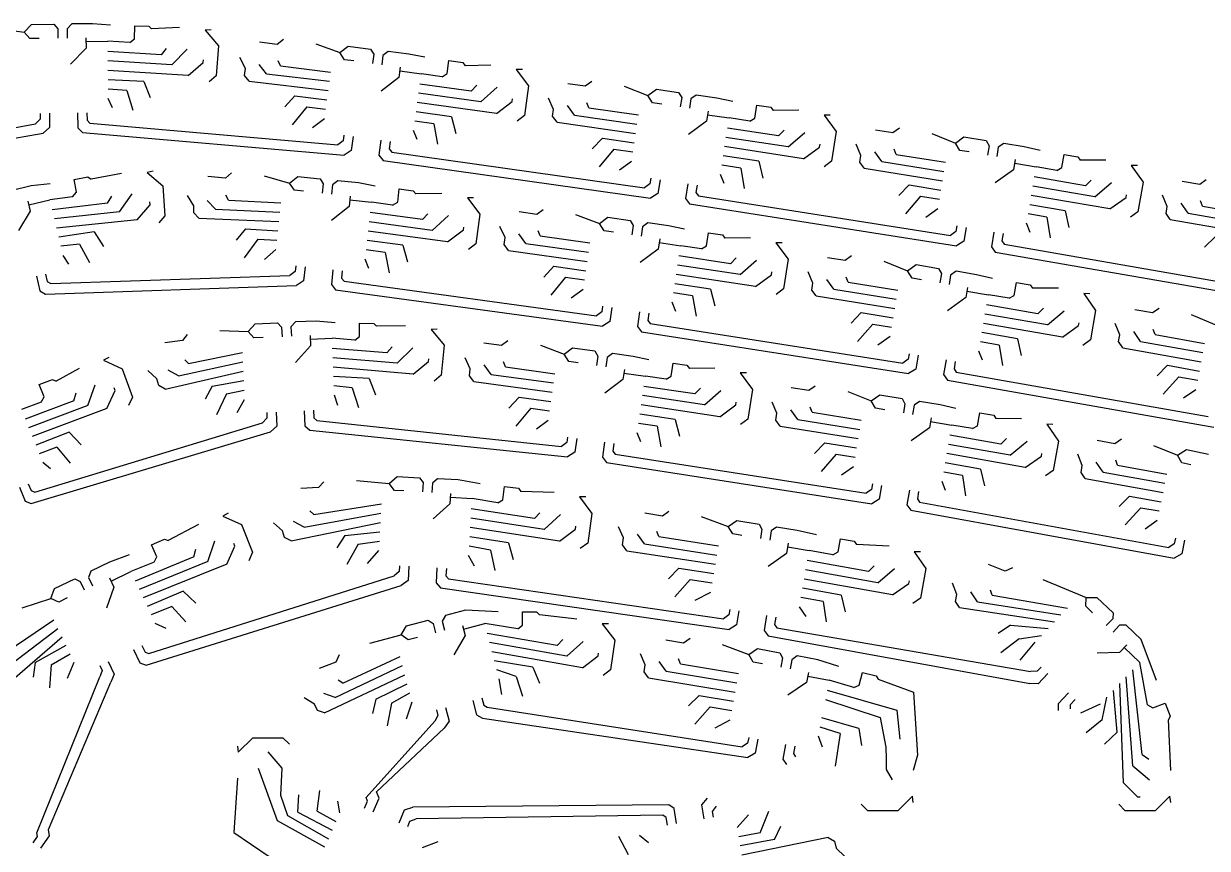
# Model space of a CAD drawing. Header units: millimetres. Extents: x -15 to 155, y 12 to 92.
# Drawn here: x 44.7 to 107.8, y 48.4 to 92.3 of the extents above; entities that cross this region are included whole.
import ezdxf

# ---------------------------------------------------------------- set-up
doc = ezdxf.new("R2010")
doc.units = ezdxf.units.MM
doc.header["$MEASUREMENT"] = 0
doc.layers.add('16 - lines', color=160, linetype='Continuous', true_color=0x0020ff)

msp = doc.modelspace()

# ---------------------------------------------------------------- linework, layer by layer
at = {"layer": '16 - lines'}
for p, q in [((44.689, 91.903), (45.084, 92.308)), ((45.084, 92.308), (46.284, 92.323)), ((46.284, 92.323), (46.487, 92.076)), ((47.234, 92.335), (46.987, 92.082)), ((48.347, 92.35), (47.234, 92.335)), ((49.295, 92.262), (48.347, 92.35)), ((50.58, 91.535), (50.595, 92.235)), ((50.595, 92.235), (51.344, 92.219)), ((43.268, 92.096), (44.689, 91.903)), ((44.994, 91.557), (44.689, 91.903)), ((46.487, 92.076), (46.493, 91.576)), ((46.987, 92.082), (46.993, 91.582)), ((47.993, 91.595), (48, 91.045)), ((51.344, 92.219), (51.491, 92.066)), ((52.981, 92.151), (51.491, 92.066)), ((54.676, 92.025), (54.348, 91.999)), ((54.348, 91.999), (55.064, 91.169)), ((45.494, 91.563), (44.994, 91.557)), ((45.494, 91.563), (44.994, 91.557)), ((48, 91.045), (47.161, 90.184)), ((47.996, 91.395), (49.161, 91.41)), ((50.326, 91.34), (49.161, 91.41)), ((50.326, 91.34), (50.58, 91.535)), ((52.02, 90.693), (52.296, 91.023)), ((52.582, 90.15), (53.396, 90.992)), ((55.064, 91.169), (54.946, 89.573)), ((58.19, 91.247), (57.248, 91.369)), ((58.526, 91.506), (58.19, 91.247)), ((60.261, 91.281), (61.544, 90.816)), ((61.544, 90.816), (61.994, 91.159)), ((61.994, 91.159), (63.183, 90.999)), ((63.183, 90.999), (63.348, 90.724)), ((52.02, 90.693), (49.153, 90.86)), ((52.582, 90.15), (49.159, 90.36)), ((54.246, 90.277), (54.257, 90.427)), ((56.501, 89.954), (56.213, 90.539)), ((58.378, 90.1), (58.256, 90.365)), ((61.795, 90.429), (61.544, 90.816)), ((62.29, 90.362), (61.795, 90.429)), ((62.29, 90.362), (61.795, 90.429)), ((63.348, 90.724), (63.281, 90.229)), ((63.844, 90.657), (63.777, 90.162)), ((64.125, 90.872), (63.844, 90.657)), ((65.228, 90.723), (64.125, 90.872)), ((66.077, 90.555), (65.228, 90.723)), ((67.27, 89.684), (67.365, 90.378)), ((67.365, 90.378), (68.108, 90.276)), ((53.442, 89.585), (49.166, 89.86)), ((53.442, 89.585), (54.246, 90.277)), ((56.46, 89.585), (56.501, 89.954)), ((57.628, 89.679), (57.23, 90.176)), ((58.378, 90.1), (61.051, 89.772)), ((64.768, 90.028), (64.695, 89.483)), ((64.741, 89.83), (65.896, 89.674)), ((68.108, 90.276), (68.236, 90.107)), ((69.6, 90.144), (68.236, 90.107)), ((71.284, 89.91), (70.955, 89.905)), ((70.955, 89.905), (71.616, 89.031)), ((51.084, 89.274), (49.172, 89.36)), ((51.084, 89.274), (51.416, 88.417)), ((54.946, 89.573), (54.571, 89.25)), ((56.706, 89.278), (56.46, 89.585)), ((56.706, 89.278), (60.917, 88.781)), ((57.628, 89.679), (60.984, 89.277)), ((64.695, 89.483), (63.739, 88.754)), ((68.548, 88.75), (65.808, 89.131)), ((66.995, 89.52), (65.896, 89.674)), ((66.995, 89.52), (67.27, 89.684)), ((74.642, 89.009), (73.702, 89.147)), ((74.982, 89.262), (74.642, 89.009)), ((50.174, 88.793), (49.178, 88.86)), ((50.174, 88.793), (50.502, 87.736)), ((59.144, 88.501), (58.614, 87.915)), ((59.144, 88.501), (60.85, 88.286)), ((69.074, 88.172), (65.741, 88.636)), ((68.548, 88.75), (68.844, 89.062)), ((69.074, 88.172), (69.94, 88.961)), ((71.616, 89.031), (71.396, 87.446)), ((76.713, 89.009), (77.982, 88.522)), ((77.982, 88.522), (78.436, 88.859)), ((78.227, 88.132), (77.982, 88.522)), ((78.436, 88.859), (79.623, 88.682)), ((79.623, 88.682), (79.784, 88.406)), ((80.563, 88.543), (80.279, 88.332)), ((81.664, 88.379), (80.563, 88.543)), ((49.404, 87.858), (49.185, 88.36)), ((59.774, 87.915), (58.994, 86.958)), ((59.774, 87.915), (60.783, 87.79)), ((69.896, 87.553), (65.674, 88.14)), ((69.896, 87.553), (70.742, 88.193)), ((70.742, 88.193), (70.763, 88.342)), ((72.951, 87.78), (72.682, 88.374)), ((74.068, 87.47), (73.686, 87.979)), ((74.832, 87.866), (74.719, 88.135)), ((74.832, 87.866), (77.474, 87.485)), ((78.721, 88.058), (78.227, 88.132)), ((78.721, 88.058), (78.227, 88.132)), ((79.784, 88.406), (79.711, 87.911)), ((80.279, 88.332), (80.205, 87.838)), ((82.509, 88.2), (81.664, 88.379)), ((83.691, 87.315), (83.795, 88.007)), ((83.795, 88.007), (84.537, 87.895)), ((84.537, 87.895), (84.663, 87.724)), ((45.548, 87.264), (45.301, 87.01)), ((45.544, 87.564), (45.548, 87.264)), ((46.044, 87.57), (46.054, 86.82)), ((47.544, 87.589), (47.554, 86.789)), ((48.044, 87.595), (48.049, 87.195)), ((48.049, 87.195), (48.201, 87.047)), ((60.085, 86.816), (60.717, 87.295)), ((67.509, 87.381), (65.607, 87.645)), ((67.509, 87.381), (67.74, 86.491)), ((71.396, 87.446), (71.001, 87.148)), ((72.899, 87.412), (72.951, 87.78)), ((73.135, 87.098), (72.899, 87.412)), ((74.068, 87.47), (77.4, 86.991)), ((81.194, 87.691), (81.114, 87.147)), ((81.165, 87.493), (82.317, 87.322)), ((83.414, 87.154), (82.317, 87.322)), ((83.414, 87.154), (83.691, 87.315)), ((86.032, 87.738), (84.663, 87.724)), ((87.384, 87.478), (88.031, 86.594)), ((87.712, 87.478), (87.384, 87.478)), ((32.679, 84.733), (45.301, 87.01)), ((46.054, 86.82), (45.708, 86.516)), ((47.554, 86.789), (47.808, 86.542)), ((47.808, 86.542), (61.765, 85.337)), ((48.201, 87.047), (61.435, 85.886)), ((65.677, 86.168), (65.474, 86.654)), ((66.549, 87.008), (65.54, 87.149)), ((66.549, 87.008), (66.754, 85.92)), ((73.135, 87.098), (77.327, 86.496)), ((81.114, 87.147), (80.148, 86.431)), ((84.959, 86.361), (82.222, 86.78)), ((84.959, 86.361), (85.26, 86.669)), ((85.476, 85.775), (86.355, 86.55)), ((88.031, 86.594), (87.786, 85.013)), ((91.058, 86.524), (90.12, 86.677)), ((91.402, 86.772), (91.058, 86.524)), ((32.462, 84.131), (45.708, 86.516)), ((61.716, 86.101), (61.435, 85.886)), ((61.756, 86.398), (61.716, 86.101)), ((62.252, 86.331), (62.151, 85.588)), ((63.738, 86.131), (63.631, 85.338)), ((64.234, 86.064), (64.18, 85.668)), ((75.551, 86.248), (75.012, 85.67)), ((75.551, 86.248), (77.253, 86.001)), ((85.476, 85.775), (82.148, 86.285)), ((87.145, 85.77), (87.168, 85.918)), ((89.347, 85.322), (89.088, 85.92)), ((93.129, 86.49), (94.39, 85.982)), ((94.39, 85.982), (94.849, 86.312)), ((94.628, 85.588), (94.39, 85.982)), ((94.849, 86.312), (96.033, 86.116)), ((96.033, 86.116), (96.19, 85.837)), ((96.971, 85.961), (96.683, 85.755)), ((98.069, 85.78), (96.971, 85.961)), ((62.151, 85.588), (61.765, 85.337)), ((63.631, 85.338), (63.846, 85.057)), ((64.18, 85.668), (64.309, 85.499)), ((64.309, 85.499), (77.806, 83.594)), ((76.171, 85.652), (75.376, 84.707)), ((76.171, 85.652), (77.18, 85.507)), ((83.9, 85.008), (82.001, 85.296)), ((86.289, 85.143), (82.075, 85.791)), ((86.289, 85.143), (87.145, 85.77)), ((89.289, 84.955), (89.347, 85.322)), ((90.459, 84.994), (90.085, 85.509)), ((91.229, 85.378), (91.12, 85.648)), ((91.229, 85.378), (93.865, 84.954)), ((95.122, 85.507), (94.628, 85.588)), ((95.122, 85.507), (94.628, 85.588)), ((96.19, 85.837), (96.108, 85.344)), ((96.683, 85.755), (96.602, 85.262)), ((98.912, 85.587), (98.069, 85.78)), ((100.078, 84.682), (100.194, 85.372)), ((100.194, 85.372), (100.934, 85.248)), ((63.846, 85.057), (78.128, 83.041)), ((76.464, 84.548), (77.107, 85.012)), ((82.935, 84.647), (81.928, 84.802)), ((82.935, 84.647), (83.125, 83.557)), ((83.9, 85.008), (84.119, 84.115)), ((87.786, 85.013), (87.387, 84.721)), ((89.52, 84.637), (89.289, 84.955)), ((90.459, 84.994), (93.783, 84.461)), ((97.588, 85.099), (97.499, 84.556)), ((97.556, 84.902), (98.705, 84.712)), ((99.799, 84.526), (98.705, 84.712)), ((99.799, 84.526), (100.078, 84.682)), ((100.934, 85.248), (101.057, 85.076)), ((102.427, 85.067), (101.057, 85.076)), ((103.773, 84.785), (104.406, 83.89)), ((104.102, 84.779), (103.773, 84.785)), ((47.356, 84.041), (48.094, 84.178)), ((47.484, 83.353), (47.356, 84.041)), ((48.094, 84.178), (48.268, 84.058)), ((49.885, 84.358), (48.268, 84.058)), ((51.58, 84.484), (51.26, 84.41)), ((51.26, 84.41), (52.09, 83.695)), ((55.435, 84.112), (54.489, 84.192)), ((55.759, 84.386), (55.435, 84.112)), ((57.503, 84.239), (58.851, 83.846)), ((58.851, 83.846), (59.291, 84.201)), ((59.291, 84.201), (60.485, 84.074)), ((60.485, 84.074), (60.657, 83.805)), ((78.134, 84.101), (78.09, 83.805)), ((78.628, 84.028), (78.518, 83.286)), ((82.052, 83.82), (81.854, 84.307)), ((89.52, 84.637), (93.702, 83.968)), ((97.499, 84.556), (96.521, 83.856)), ((101.331, 83.707), (98.601, 84.171)), ((45.07, 83.694), (43.988, 83.432)), ((46.078, 83.804), (45.07, 83.694)), ((52.09, 83.695), (52.209, 82.099)), ((59.113, 83.466), (58.851, 83.846)), ((59.61, 83.413), (59.113, 83.466)), ((59.61, 83.413), (59.113, 83.466)), ((60.657, 83.805), (60.604, 83.308)), ((61.154, 83.752), (61.102, 83.255)), ((61.429, 83.974), (61.154, 83.752)), ((62.537, 83.856), (61.429, 83.974)), ((63.426, 83.688), (62.537, 83.856)), ((64.632, 82.836), (64.716, 83.531)), ((64.716, 83.531), (65.461, 83.44)), ((65.461, 83.44), (65.591, 83.273)), ((78.09, 83.805), (77.806, 83.594)), ((80.112, 83.808), (79.995, 83.016)), ((80.607, 83.734), (80.548, 83.339)), ((91.922, 83.749), (91.373, 83.179)), ((91.922, 83.749), (93.62, 83.474)), ((101.838, 83.113), (98.519, 83.678)), ((101.331, 83.707), (101.637, 84.01)), ((101.838, 83.113), (102.729, 83.873)), ((104.406, 83.89), (104.136, 82.313)), ((107.43, 83.77), (106.495, 83.938)), ((107.779, 84.012), (107.43, 83.77)), ((44.893, 82.88), (45.023, 82.345)), ((44.94, 82.685), (46.072, 82.96)), ((47.275, 83.11), (46.072, 82.96)), ((49.15, 82.775), (46.188, 82.422)), ((47.275, 83.11), (47.484, 83.353)), ((49.15, 82.775), (49.374, 83.142)), ((49.786, 82.321), (50.467, 83.274)), ((51.413, 82.692), (51.401, 82.841)), ((53.752, 82.625), (53.412, 83.181)), ((54.899, 82.454), (54.458, 82.912)), ((55.608, 82.941), (55.463, 83.193)), ((55.608, 82.941), (58.387, 82.789)), ((62.096, 83.149), (62.038, 82.602)), ((62.075, 82.95), (63.233, 82.827)), ((64.359, 82.668), (63.233, 82.827)), ((64.359, 82.668), (64.632, 82.836)), ((66.993, 83.295), (65.591, 83.273)), ((68.677, 83.065), (68.348, 83.06)), ((68.348, 83.06), (69.011, 82.187)), ((78.518, 83.286), (78.128, 83.041)), ((79.995, 83.016), (80.205, 82.732)), ((80.548, 83.339), (80.674, 83.168)), ((80.674, 83.168), (94.133, 81.058)), ((92.532, 83.142), (91.722, 82.211)), ((92.532, 83.142), (93.539, 82.981)), ((102.64, 82.468), (98.438, 83.185)), ((102.64, 82.468), (103.506, 83.08)), ((103.506, 83.08), (103.532, 83.228)), ((105.701, 82.597), (105.451, 83.199)), ((106.808, 82.25), (106.442, 82.771)), ((107.584, 82.621), (107.479, 82.894)), ((45.023, 82.345), (44.397, 81.319)), ((49.786, 82.321), (46.305, 81.936)), ((50.72, 81.888), (51.413, 82.692)), ((53.745, 82.253), (53.752, 82.625)), ((54.018, 81.97), (53.745, 82.253)), ((54.899, 82.454), (58.334, 82.292)), ((62.038, 82.602), (61.103, 81.847)), ((65.944, 81.899), (63.16, 82.282)), ((65.944, 81.899), (66.239, 82.212)), ((69.011, 82.187), (68.795, 80.602)), ((72.051, 82.173), (71.111, 82.308)), ((72.39, 82.428), (72.051, 82.173)), ((74.123, 82.179), (75.397, 81.695)), ((80.205, 82.732), (94.446, 80.5)), ((92.807, 82.034), (93.457, 82.488)), ((99.279, 82.027), (98.274, 82.198)), ((100.249, 82.372), (98.356, 82.692)), ((100.249, 82.372), (100.454, 81.476)), ((104.136, 82.313), (103.731, 82.027)), ((105.637, 82.23), (105.701, 82.597)), ((105.862, 81.909), (105.637, 82.23)), ((106.808, 82.25), (110.122, 81.663)), ((107.584, 82.621), (110.212, 82.155)), ((50.72, 81.888), (46.423, 81.45)), ((52.209, 82.099), (51.885, 81.724)), ((54.018, 81.97), (58.281, 81.794)), ((66.471, 81.322), (63.107, 81.785)), ((66.471, 81.322), (67.336, 82.113)), ((68.14, 81.347), (68.16, 81.496)), ((70.356, 80.939), (70.085, 81.532)), ((75.397, 81.695), (75.85, 82.033)), ((75.643, 81.305), (75.397, 81.695)), ((75.85, 82.033), (77.038, 81.859)), ((77.038, 81.859), (77.199, 81.583)), ((77.199, 81.583), (77.127, 81.088)), ((77.694, 81.511), (77.622, 81.016)), ((77.978, 81.722), (77.694, 81.511)), ((79.079, 81.561), (77.978, 81.722)), ((79.93, 81.383), (79.079, 81.561)), ((94.469, 81.56), (94.421, 81.264)), ((98.383, 81.214), (98.193, 81.705)), ((99.279, 82.027), (99.451, 80.934)), ((105.862, 81.909), (110.033, 81.171)), ((48.435, 81.241), (46.541, 80.964)), ((48.435, 81.241), (48.935, 80.469)), ((56.513, 81.412), (56.01, 80.802)), ((56.513, 81.412), (58.229, 81.297)), ((67.295, 80.705), (63.055, 81.287)), ((67.295, 80.705), (68.14, 81.347)), ((70.304, 80.571), (70.356, 80.939)), ((71.474, 80.632), (71.09, 81.14)), ((72.236, 81.031), (72.122, 81.299)), ((72.236, 81.031), (74.891, 80.657)), ((76.138, 81.233), (75.643, 81.305)), ((76.138, 81.233), (75.643, 81.305)), ((78.611, 80.872), (78.532, 80.327)), ((81.113, 80.499), (81.216, 81.192)), ((81.216, 81.192), (81.958, 81.082)), ((81.958, 81.082), (82.084, 80.911)), ((83.463, 80.924), (82.084, 80.911)), ((94.421, 81.264), (94.133, 81.058)), ((94.963, 81.479), (94.84, 80.739)), ((96.443, 81.234), (96.312, 80.445)), ((96.936, 81.152), (96.871, 80.758)), ((108.25, 80.981), (107.692, 80.421)), ((47.642, 80.585), (46.659, 80.478)), ((47.642, 80.585), (48.177, 79.616)), ((57.169, 80.856), (56.433, 79.864)), ((57.169, 80.856), (58.176, 80.8)), ((57.529, 79.772), (58.123, 80.303)), ((63.952, 80.149), (62.949, 80.293)), ((64.906, 80.536), (63.002, 80.79)), ((64.906, 80.536), (65.15, 79.65)), ((68.795, 80.602), (68.401, 80.302)), ((70.542, 80.257), (70.304, 80.571)), ((70.542, 80.257), (74.747, 79.668)), ((71.474, 80.632), (74.819, 80.162)), ((78.532, 80.327), (77.568, 79.609)), ((78.582, 80.674), (79.735, 80.505)), ((80.836, 80.338), (79.735, 80.505)), ((80.836, 80.338), (81.113, 80.499)), ((84.814, 80.666), (85.463, 79.783)), ((85.143, 80.666), (84.814, 80.666)), ((94.84, 80.739), (94.446, 80.5)), ((96.312, 80.445), (96.518, 80.157)), ((96.871, 80.758), (96.994, 80.585)), ((96.994, 80.585), (110.418, 78.256)), ((47.078, 79.514), (46.776, 79.992)), ((63.093, 79.296), (62.896, 79.796)), ((63.952, 80.149), (64.172, 79.064)), ((82.391, 79.546), (79.641, 79.963)), ((82.391, 79.546), (82.691, 79.854)), ((82.908, 78.961), (83.786, 79.737)), ((85.463, 79.783), (85.22, 78.201)), ((88.508, 79.711), (87.57, 79.865)), ((88.852, 79.959), (88.508, 79.711)), ((90.579, 79.675), (91.844, 79.167)), ((96.518, 80.157), (110.722, 77.692)), ((45.836, 78.992), (45.93, 78.604)), ((59.156, 79.137), (58.881, 78.915)), ((59.187, 79.436), (59.156, 79.137)), ((59.685, 79.383), (59.605, 78.637)), ((61.176, 79.224), (61.092, 78.429)), ((61.673, 79.171), (61.631, 78.774)), ((72.968, 79.415), (72.43, 78.835)), ((72.968, 79.415), (74.674, 79.173)), ((83.722, 78.33), (79.496, 78.974)), ((82.908, 78.961), (79.569, 79.468)), ((84.577, 78.957), (84.6, 79.106)), ((86.788, 78.51), (86.528, 79.108)), ((91.844, 79.167), (92.304, 79.495)), ((92.082, 78.772), (91.844, 79.167)), ((92.304, 79.495), (93.488, 79.298)), ((93.488, 79.298), (93.644, 79.019)), ((93.644, 79.019), (93.562, 78.526)), ((94.425, 79.142), (94.137, 78.937)), ((95.523, 78.959), (94.425, 79.142)), ((45.35, 78.875), (45.538, 78.097)), ((45.84, 77.913), (59.226, 78.376)), ((45.93, 78.604), (46.111, 78.493)), ((46.111, 78.493), (58.881, 78.915)), ((59.605, 78.637), (59.226, 78.376)), ((61.092, 78.429), (61.314, 78.154)), ((61.631, 78.774), (61.764, 78.609)), ((61.764, 78.609), (75.232, 76.767)), ((73.59, 78.82), (72.797, 77.873)), ((73.59, 78.82), (74.602, 78.678)), ((81.326, 78.193), (79.424, 78.479)), ((83.722, 78.33), (84.577, 78.957)), ((86.729, 78.142), (86.788, 78.51)), ((87.9, 78.181), (87.526, 78.696)), ((88.67, 78.565), (88.561, 78.836)), ((88.67, 78.565), (91.318, 78.139)), ((92.575, 78.69), (92.082, 78.772)), ((92.575, 78.69), (92.082, 78.772)), ((94.137, 78.937), (94.055, 78.443)), ((96.37, 78.764), (95.523, 78.959)), ((97.535, 77.857), (97.652, 78.547)), ((97.652, 78.547), (98.391, 78.422)), ((98.391, 78.422), (98.514, 78.249)), ((45.538, 78.097), (45.84, 77.913)), ((61.314, 78.154), (75.556, 76.214)), ((73.886, 77.717), (74.53, 78.183)), ((80.363, 77.831), (79.352, 77.984)), ((80.363, 77.831), (80.554, 76.741)), ((81.326, 78.193), (81.548, 77.301)), ((85.22, 78.201), (84.821, 77.908)), ((86.96, 77.824), (86.729, 78.142)), ((86.96, 77.824), (91.153, 77.153)), ((87.9, 78.181), (91.236, 77.646)), ((94.951, 77.737), (93.973, 77.038)), ((95.041, 78.279), (94.951, 77.737)), ((95.008, 78.082), (96.158, 77.89)), ((97.255, 77.701), (96.158, 77.89)), ((97.255, 77.701), (97.535, 77.857)), ((99.893, 78.234), (98.514, 78.249)), ((101.239, 77.949), (101.87, 77.052)), ((101.568, 77.942), (101.239, 77.949)), ((75.559, 77.275), (75.516, 76.978)), ((76.054, 77.203), (75.946, 76.461)), ((79.481, 77.001), (79.279, 77.489)), ((98.794, 76.878), (96.052, 77.35)), ((98.794, 76.878), (99.1, 77.18)), ((104.911, 76.92), (103.976, 77.092)), ((105.26, 77.161), (104.911, 76.92)), ((59.17, 76.437), (58.931, 76.175)), ((60.282, 76.487), (59.17, 76.437)), ((61.299, 76.39), (60.282, 76.487)), ((75.516, 76.978), (75.232, 76.767)), ((75.946, 76.461), (75.556, 76.214)), ((77.538, 76.986), (77.423, 76.194)), ((78.033, 76.914), (77.975, 76.518)), ((77.975, 76.518), (78.102, 76.348)), ((89.37, 76.935), (88.821, 76.367)), ((89.37, 76.935), (91.071, 76.66)), ((99.299, 76.282), (95.97, 76.857)), ((99.299, 76.282), (100.193, 77.04)), ((101.87, 77.052), (101.595, 75.476)), ((106.981, 76.844), (108.235, 76.311)), ((55.139, 75.981), (56.641, 75.921)), ((56.641, 75.921), (57.022, 76.338)), ((56.956, 75.585), (56.641, 75.921)), ((57.022, 76.338), (58.221, 76.393)), ((58.221, 76.393), (58.432, 76.153)), ((58.432, 76.153), (58.455, 75.653)), ((58.931, 76.175), (58.954, 75.676)), ((62.589, 75.671), (62.599, 76.371)), ((62.599, 76.371), (63.349, 76.359)), ((63.349, 76.359), (63.497, 76.207)), ((65.052, 76.226), (63.497, 76.207)), ((66.744, 76.06), (66.415, 76.042)), ((66.415, 76.042), (67.111, 75.195)), ((77.423, 76.194), (77.634, 75.911)), ((77.634, 75.911), (91.893, 73.684)), ((78.102, 76.348), (91.581, 74.243)), ((89.98, 76.328), (89.168, 75.397)), ((89.98, 76.328), (90.989, 76.166)), ((97.702, 75.546), (95.806, 75.871)), ((100.1, 75.635), (95.888, 76.364)), ((100.1, 75.635), (100.968, 76.245)), ((100.968, 76.245), (100.993, 76.393)), ((103.168, 75.753), (102.921, 76.356)), ((104.274, 75.403), (103.91, 75.925)), ((105.051, 75.772), (104.948, 76.044)), ((53.137, 75.444), (52.194, 75.333)), ((53.4, 75.777), (53.137, 75.444)), ((57.456, 75.608), (56.956, 75.585)), ((57.456, 75.608), (56.956, 75.585)), ((59.978, 75.172), (59.168, 74.284)), ((59.953, 75.722), (59.978, 75.172)), ((59.962, 75.522), (61.126, 75.575)), ((62.336, 75.474), (61.126, 75.575)), ((62.336, 75.474), (62.589, 75.671)), ((67.111, 75.195), (66.954, 73.602)), ((70.174, 75.182), (69.233, 75.313)), ((70.513, 75.437), (70.174, 75.182)), ((72.246, 75.196), (73.513, 74.719)), ((90.254, 75.219), (90.907, 75.673)), ((96.731, 75.204), (95.724, 75.377)), ((96.731, 75.204), (96.901, 74.11)), ((97.702, 75.546), (97.905, 74.65)), ((101.595, 75.476), (101.19, 75.191)), ((103.103, 75.387), (103.168, 75.753)), ((103.327, 75.065), (103.103, 75.387)), ((104.274, 75.403), (107.598, 74.802)), ((105.051, 75.772), (107.689, 75.293)), ((49.217, 74.55), (48.929, 74.391)), ((53.473, 74.221), (56.341, 74.806)), ((64.056, 74.792), (61.136, 75.025)), ((64.056, 74.792), (64.339, 75.116)), ((64.604, 74.236), (65.439, 75.058)), ((73.513, 74.719), (73.965, 75.059)), ((73.761, 74.33), (73.513, 74.719)), ((73.965, 75.059), (75.153, 74.89)), ((75.153, 74.89), (75.316, 74.614)), ((75.316, 74.614), (75.246, 74.119)), ((75.811, 74.543), (75.741, 74.048)), ((76.094, 74.756), (75.811, 74.543)), ((77.196, 74.599), (76.094, 74.756)), ((78.039, 74.424), (77.196, 74.599)), ((91.918, 74.744), (91.869, 74.448)), ((92.411, 74.662), (92.288, 73.922)), ((95.833, 74.392), (95.642, 74.884)), ((103.327, 75.065), (107.506, 74.31)), ((47.622, 73.963), (46.395, 73.284)), ((48.929, 74.391), (49.924, 73.931)), ((49.924, 73.931), (50.477, 72.43)), ((52.928, 73.556), (56.364, 74.306)), ((53.473, 74.221), (53.263, 74.423)), ((64.604, 74.236), (61.159, 74.525)), ((65.451, 73.65), (61.182, 74.026)), ((65.451, 73.65), (66.271, 74.323)), ((66.271, 74.323), (66.286, 74.472)), ((68.503, 73.939), (68.229, 74.53)), ((68.454, 73.57), (68.503, 73.939)), ((69.623, 73.638), (69.236, 74.144)), ((70.383, 74.041), (70.267, 74.309)), ((70.383, 74.041), (73.012, 73.679)), ((74.256, 74.26), (73.761, 74.33)), ((74.256, 74.26), (73.761, 74.33)), ((76.731, 73.908), (76.653, 73.363)), ((79.225, 73.544), (79.325, 74.237)), ((79.325, 74.237), (80.068, 74.129)), ((80.068, 74.129), (80.194, 73.959)), ((81.557, 73.976), (80.194, 73.959)), ((91.869, 74.448), (91.581, 74.243)), ((92.288, 73.922), (91.893, 73.684)), ((93.891, 74.416), (93.759, 73.627)), ((94.384, 74.333), (94.318, 73.939)), ((94.318, 73.939), (94.442, 73.766)), ((105.719, 74.128), (105.159, 73.57)), ((105.719, 74.128), (107.415, 73.819)), ((45.502, 73.094), (46.2, 73.369)), ((46.2, 73.369), (46.395, 73.284)), ((51.779, 73.4), (51.298, 73.84)), ((51.876, 73.041), (51.779, 73.4)), ((52.217, 72.845), (56.387, 73.807)), ((52.928, 73.556), (52.376, 73.872)), ((54.732, 73.013), (56.41, 73.307)), ((63.105, 73.413), (61.205, 73.526)), ((63.105, 73.413), (63.443, 72.558)), ((66.954, 73.602), (66.571, 73.288)), ((68.692, 73.258), (68.454, 73.57)), ((69.623, 73.638), (72.941, 73.184)), ((76.653, 73.363), (75.692, 72.641)), ((76.703, 73.71), (77.856, 73.545)), ((78.949, 73.382), (77.856, 73.545)), ((78.949, 73.382), (79.225, 73.544)), ((83.238, 73.721), (82.909, 73.72)), ((82.909, 73.72), (83.559, 72.838)), ((93.759, 73.627), (93.965, 73.339)), ((93.965, 73.339), (108.18, 70.828)), ((94.442, 73.766), (107.878, 71.393)), ((106.317, 73.509), (105.488, 72.594)), ((106.317, 73.509), (107.323, 73.327)), ((45.759, 72.443), (45.502, 73.094)), ((47.351, 72.238), (47.465, 72.653)), ((48.087, 71.976), (48.48, 73.08)), ((49.104, 71.818), (49.549, 72.781)), ((49.549, 72.781), (49.497, 72.922)), ((52.217, 72.845), (51.876, 73.041)), ((54.732, 73.013), (54.361, 72.315)), ((55.485, 72.598), (56.432, 72.808)), ((62.198, 72.926), (61.227, 73.027)), ((62.198, 72.926), (62.532, 71.871)), ((68.692, 73.258), (72.871, 72.689)), ((80.488, 72.596), (77.764, 73.003)), ((80.488, 72.596), (80.787, 72.905)), ((81.006, 72.012), (81.882, 72.789)), ((83.559, 72.838), (83.318, 71.256)), ((86.571, 72.774), (85.634, 72.929)), ((86.916, 73.021), (86.571, 72.774)), ((88.643, 72.735), (89.898, 72.227)), ((106.569, 72.395), (107.232, 72.836)), ((45.6, 72.165), (44.549, 71.77)), ((47.351, 72.238), (44.744, 71.255)), ((45.6, 72.165), (45.759, 72.443)), ((50.477, 72.43), (50.27, 71.981)), ((55.485, 72.598), (54.962, 71.479)), ((56.055, 71.608), (56.455, 72.308)), ((61.434, 71.987), (61.25, 72.527)), ((71.103, 72.427), (70.567, 71.845)), ((71.103, 72.427), (72.8, 72.194)), ((81.82, 71.382), (77.623, 72.013)), ((81.006, 72.012), (77.693, 72.508)), ((82.675, 72.011), (82.697, 72.159)), ((84.867, 71.568), (84.608, 72.166)), ((89.898, 72.227), (90.359, 72.555)), ((90.136, 71.832), (89.898, 72.227)), ((90.359, 72.555), (91.543, 72.355)), ((91.543, 72.355), (91.698, 72.075)), ((91.698, 72.075), (91.615, 71.582)), ((92.479, 72.197), (92.191, 71.992)), ((93.577, 72.011), (92.479, 72.197)), ((48.087, 71.976), (44.933, 70.792)), ((49.104, 71.818), (45.122, 70.329)), ((57.638, 71.612), (57.652, 71.312)), ((58.138, 71.634), (58.172, 70.885)), ((59.636, 71.703), (59.673, 70.904)), ((60.136, 71.726), (60.154, 71.326)), ((71.727, 71.835), (70.938, 70.885)), ((71.727, 71.835), (72.73, 71.699)), ((79.445, 71.238), (77.552, 71.518)), ((81.82, 71.382), (82.675, 72.011)), ((84.809, 71.2), (84.867, 71.568)), ((85.979, 71.239), (85.605, 71.754)), ((86.749, 71.624), (86.64, 71.894)), ((86.749, 71.624), (89.37, 71.201)), ((90.629, 71.749), (90.136, 71.832)), ((90.629, 71.749), (90.136, 71.832)), ((92.191, 71.992), (92.108, 71.499)), ((94.416, 71.814), (93.577, 72.011)), ((95.578, 70.904), (95.697, 71.594)), ((95.697, 71.594), (96.436, 71.467)), ((96.436, 71.467), (96.558, 71.293)), ((45.256, 67.359), (57.414, 71.051)), ((57.652, 71.312), (57.414, 71.051)), ((58.172, 70.885), (57.836, 70.57)), ((59.673, 70.904), (59.934, 70.665)), ((60.154, 71.326), (60.311, 71.183)), ((60.311, 71.183), (73.367, 69.79)), ((72.028, 70.733), (72.659, 71.204)), ((78.483, 70.873), (77.482, 71.023)), ((78.483, 70.873), (78.678, 69.784)), ((79.445, 71.238), (79.669, 70.347)), ((83.318, 71.256), (82.92, 70.962)), ((85.04, 70.882), (84.809, 71.2)), ((85.04, 70.882), (89.204, 70.215)), ((85.979, 71.239), (89.287, 70.708)), ((93.002, 70.79), (92.023, 70.094)), ((93.094, 71.332), (93.002, 70.79)), ((93.061, 71.135), (94.209, 70.941)), ((95.298, 70.749), (94.209, 70.941)), ((95.298, 70.749), (95.578, 70.904)), ((97.921, 71.275), (96.558, 71.293)), ((99.265, 70.984), (99.892, 70.085)), ((99.594, 70.976), (99.265, 70.984)), ((45.074, 66.745), (57.836, 70.57)), ((47.096, 70.551), (45.311, 69.866)), ((47.096, 70.551), (47.733, 69.888)), ((59.934, 70.665), (73.693, 69.239)), ((73.692, 70.3), (73.65, 70.003)), ((74.187, 70.229), (74.081, 69.487)), ((77.604, 70.041), (77.411, 70.528)), ((96.816, 69.923), (94.103, 70.401)), ((96.816, 69.923), (97.123, 70.224)), ((102.897, 69.944), (101.964, 70.121)), ((103.248, 70.182), (102.897, 69.944)), ((46.441, 69.756), (45.5, 69.404)), ((46.441, 69.756), (47.152, 68.907)), ((73.65, 70.003), (73.367, 69.79)), ((74.081, 69.487), (73.693, 69.239)), ((75.672, 70.018), (75.559, 69.226)), ((76.167, 69.947), (76.111, 69.551)), ((76.111, 69.551), (76.238, 69.382)), ((87.429, 69.997), (86.879, 69.429)), ((87.429, 69.997), (89.12, 69.722)), ((97.318, 69.326), (94.02, 69.908)), ((97.318, 69.326), (98.215, 70.08)), ((99.892, 70.085), (99.611, 68.51)), ((104.967, 69.855), (106.25, 69.324)), ((106.25, 69.324), (106.723, 69.633)), ((106.723, 69.633), (107.898, 69.386)), ((46.092, 68.597), (45.689, 68.941)), ((75.559, 69.226), (75.772, 68.943)), ((75.772, 68.943), (89.936, 66.744)), ((76.238, 69.382), (89.625, 67.304)), ((88.038, 69.389), (87.226, 68.459)), ((88.038, 69.389), (89.037, 69.229)), ((95.738, 68.593), (93.853, 68.922)), ((98.116, 68.675), (93.937, 69.415)), ((98.116, 68.675), (98.987, 69.281)), ((98.987, 69.281), (99.013, 69.429)), ((101.166, 68.782), (100.922, 69.386)), ((102.27, 68.426), (101.909, 68.95)), ((103.049, 68.79), (102.947, 69.063)), ((106.471, 68.919), (106.25, 69.324)), ((106.961, 68.817), (106.471, 68.919)), ((106.961, 68.817), (106.471, 68.919)), ((88.311, 68.28), (88.954, 68.736)), ((94.766, 68.253), (93.77, 68.429)), ((94.766, 68.253), (94.933, 67.159)), ((95.738, 68.593), (95.939, 67.696)), ((99.611, 68.51), (99.205, 68.227)), ((101.099, 68.416), (101.166, 68.782)), ((101.322, 68.092), (101.099, 68.416)), ((102.27, 68.426), (105.578, 67.83)), ((103.049, 68.79), (105.681, 68.319)), ((44.446, 67.622), (44.748, 66.882)), ((44.909, 67.811), (45.06, 67.441)), ((60.402, 67.599), (59.453, 67.562)), ((60.69, 67.911), (60.402, 67.599)), ((62.439, 67.98), (64.176, 67.819)), ((64.176, 67.819), (64.598, 68.195)), ((64.456, 67.452), (64.176, 67.819)), ((64.598, 68.195), (65.796, 68.128)), ((65.796, 68.128), (65.982, 67.867)), ((65.982, 67.867), (65.954, 67.368)), ((66.481, 67.839), (66.453, 67.339)), ((66.745, 68.074), (66.481, 67.839)), ((67.856, 68.011), (66.745, 68.074)), ((69.031, 67.798), (67.856, 68.011)), ((70.245, 66.956), (70.323, 67.652)), ((70.323, 67.652), (71.068, 67.568)), ((89.963, 67.805), (89.913, 67.509)), ((90.456, 67.721), (90.331, 66.982)), ((93.866, 67.444), (93.687, 67.936)), ((101.322, 68.092), (105.475, 67.341)), ((45.06, 67.441), (45.256, 67.359)), ((64.955, 67.424), (64.456, 67.452)), ((64.955, 67.424), (64.456, 67.452)), ((67.451, 67.283), (67.42, 66.734)), ((67.44, 67.083), (68.603, 67.018)), ((69.974, 66.786), (68.603, 67.018)), ((71.068, 67.568), (71.201, 67.402)), ((72.977, 67.344), (71.201, 67.402)), ((74.661, 67.108), (74.332, 67.103)), ((74.332, 67.103), (74.992, 66.228)), ((89.913, 67.509), (89.625, 67.304)), ((90.331, 66.982), (89.936, 66.744)), ((91.935, 67.472), (91.802, 66.683)), ((92.428, 67.388), (92.361, 66.994)), ((92.361, 66.994), (92.484, 66.821)), ((103.688, 67.146), (103.125, 66.592)), ((103.688, 67.146), (105.372, 66.851)), ((44.748, 66.882), (45.074, 66.745)), ((60.162, 66.165), (59.946, 66.362)), ((60.162, 66.165), (63.765, 66.74)), ((67.42, 66.734), (66.524, 65.933)), ((71.924, 65.952), (68.557, 66.469)), ((69.974, 66.786), (70.245, 66.956)), ((79.097, 66.333), (78.753, 66.085)), ((91.802, 66.683), (92.007, 66.395)), ((92.007, 66.395), (106.069, 63.844)), ((92.484, 66.821), (105.78, 64.415)), ((104.282, 66.524), (103.448, 65.614)), ((104.282, 66.524), (105.27, 66.362)), ((55.578, 66.246), (55.293, 66.081)), ((55.293, 66.081), (56.296, 65.64)), ((58.49, 65.3), (57.997, 65.726)), ((58.942, 64.757), (63.708, 65.742)), ((59.634, 65.486), (59.074, 65.788)), ((59.634, 65.486), (63.737, 66.241)), ((72.449, 65.373), (68.529, 65.97)), ((71.924, 65.952), (72.22, 66.263)), ((72.449, 65.373), (73.316, 66.16)), ((74.992, 66.228), (74.77, 64.644)), ((78.753, 66.085), (77.815, 66.236)), ((80.825, 66.055), (82.271, 65.524)), ((82.271, 65.524), (82.731, 65.853)), ((82.731, 65.853), (83.915, 65.656)), ((104.528, 65.409), (105.167, 65.873)), ((53.993, 65.629), (52.374, 64.777)), ((56.296, 65.64), (56.877, 64.149)), ((58.596, 64.943), (58.49, 65.3)), ((61.804, 65.053), (63.68, 65.242)), ((73.271, 64.753), (68.501, 65.471)), ((73.271, 64.753), (74.117, 65.392)), ((74.117, 65.392), (74.138, 65.54)), ((76.683, 64.917), (76.419, 65.513)), ((77.799, 64.598), (77.42, 65.11)), ((78.565, 64.989), (78.454, 65.258)), ((82.509, 65.13), (82.271, 65.524)), ((83.002, 65.048), (82.509, 65.13)), ((83.002, 65.048), (82.509, 65.13)), ((83.915, 65.656), (84.071, 65.377)), ((84.071, 65.377), (83.989, 64.884)), ((84.564, 65.295), (84.482, 64.802)), ((84.852, 65.5), (84.564, 65.295)), ((85.95, 65.318), (84.852, 65.5)), ((86.976, 65.088), (85.95, 65.318)), ((51.49, 64.55), (52.176, 64.854)), ((51.774, 63.91), (51.49, 64.55)), ((52.176, 64.854), (52.374, 64.777)), ((54.495, 63.651), (54.867, 64.762)), ((55.515, 63.512), (55.942, 64.483)), ((55.942, 64.483), (55.887, 64.623)), ((58.942, 64.757), (58.596, 64.943)), ((61.804, 65.053), (61.38, 64.385)), ((62.523, 64.581), (61.915, 63.506)), ((62.523, 64.581), (63.652, 64.743)), ((69.588, 64.263), (68.444, 64.472)), ((70.539, 64.659), (68.473, 64.972)), ((70.539, 64.659), (70.791, 63.775)), ((74.77, 64.644), (74.375, 64.346)), ((76.628, 64.549), (76.683, 64.917)), ((76.862, 64.233), (76.628, 64.549)), ((77.799, 64.598), (81.663, 64.003)), ((78.565, 64.989), (81.745, 64.496)), ((85.469, 64.638), (85.378, 64.095)), ((85.436, 64.44), (86.585, 64.249)), ((88.139, 64.178), (88.258, 64.868)), ((88.258, 64.868), (88.997, 64.741)), ((88.997, 64.741), (89.119, 64.568)), ((90.855, 64.478), (89.119, 64.568)), ((106.076, 64.609), (105.78, 64.415)), ((106.138, 64.902), (106.076, 64.609)), ((106.627, 64.799), (106.473, 64.065)), ((50.302, 64.022), (49.256, 63.628)), ((53.754, 63.9), (50.613, 62.615)), ((51.627, 63.626), (51.774, 63.91)), ((53.754, 63.9), (53.86, 64.317)), ((56.877, 64.149), (56.677, 63.696)), ((63.014, 63.549), (63.624, 64.244)), ((68.736, 63.403), (68.416, 63.973)), ((69.588, 64.263), (69.818, 63.18)), ((76.862, 64.233), (81.581, 63.51)), ((85.378, 64.095), (84.4, 63.396)), ((87.859, 64.024), (86.585, 64.249)), ((87.859, 64.024), (88.139, 64.178)), ((92.198, 64.183), (92.822, 63.281)), ((92.527, 64.174), (92.198, 64.183)), ((106.473, 64.065), (106.069, 63.844)), ((49.256, 63.628), (48.251, 63.147)), ((51.627, 63.626), (50.389, 63.118)), ((54.495, 63.651), (50.829, 62.164)), ((55.515, 63.512), (51.045, 61.713)), ((64.73, 63.43), (64.713, 63.131)), ((65.229, 63.402), (65.186, 62.653)), ((66.726, 63.318), (66.681, 62.519)), ((67.226, 63.289), (67.203, 62.89)), ((79.624, 63.311), (79.076, 62.741)), ((79.624, 63.311), (81.499, 63.017)), ((90.246, 62.53), (86.398, 63.216)), ((89.746, 63.129), (86.48, 63.709)), ((89.746, 63.129), (90.054, 63.429)), ((90.246, 62.53), (91.145, 63.281)), ((92.822, 63.281), (92.536, 61.707)), ((97.045, 63.15), (96.159, 63.492)), ((97.433, 63.322), (97.045, 63.15)), ((46.312, 62.218), (47.395, 62.737)), ((47.395, 62.737), (47.683, 62.598)), ((47.683, 62.598), (47.899, 62.147)), ((48.251, 63.147), (48.134, 62.814)), ((48.134, 62.814), (48.35, 62.363)), ((49.252, 62.795), (49.489, 62.299)), ((49.338, 62.614), (50.389, 63.118)), ((51.353, 58.756), (64.449, 62.895)), ((64.713, 63.131), (64.449, 62.895)), ((65.186, 62.653), (64.82, 62.374)), ((67.203, 62.89), (67.344, 62.732)), ((67.344, 62.732), (82.009, 60.6)), ((80.236, 62.707), (79.427, 61.773)), ((80.236, 62.707), (81.417, 62.524)), ((91.043, 61.877), (86.316, 62.723)), ((91.915, 62.481), (91.941, 62.628)), ((99.066, 62.693), (101.376, 61.733)), ((46.124, 61.685), (46.312, 62.218)), ((49.489, 62.299), (49.09, 61.165)), ((51.208, 58.132), (64.82, 62.374)), ((53.189, 62.076), (51.261, 61.262)), ((53.189, 62.076), (53.854, 61.441)), ((66.681, 62.519), (66.917, 62.255)), ((66.917, 62.255), (82.322, 60.041)), ((80.513, 61.598), (81.335, 62.03)), ((88.3, 61.868), (86.234, 62.229)), ((91.043, 61.877), (91.915, 62.481)), ((94.474, 61.897), (94.243, 62.507)), ((95.569, 61.515), (95.22, 62.047)), ((96.356, 61.861), (96.26, 62.136)), ((44.597, 61.192), (46.124, 61.685)), ((46.546, 61.499), (46.124, 61.685)), ((46.997, 61.715), (46.546, 61.499)), ((46.997, 61.715), (46.546, 61.499)), ((87.329, 61.527), (86.152, 61.736)), ((87.329, 61.527), (87.496, 60.433)), ((88.3, 61.868), (88.502, 60.971)), ((92.536, 61.707), (92.129, 61.425)), ((94.397, 61.533), (94.474, 61.897)), ((94.613, 61.204), (94.397, 61.533)), ((95.569, 61.515), (100.023, 60.81)), ((96.356, 61.861), (100.366, 61.174)), ((101.354, 61.272), (101.376, 61.733)), ((101.376, 61.733), (101.942, 61.748)), ((101.942, 61.748), (102.813, 60.924)), ((52.569, 61.254), (51.477, 60.812)), ((52.569, 61.254), (53.315, 60.436)), ((67.178, 60.779), (67, 60.473)), ((68.254, 61.064), (67.178, 60.779)), ((69.994, 60.972), (68.254, 61.064)), ((71.294, 60.972), (72.044, 60.972)), ((71.294, 60.272), (71.294, 60.972)), ((72.044, 60.972), (72.194, 60.822)), ((74.196, 60.576), (72.194, 60.822)), ((82.297, 60.806), (82.009, 60.6)), ((82.346, 61.102), (82.297, 60.806)), ((82.839, 61.02), (82.716, 60.28)), ((84.319, 60.774), (84.188, 59.985)), ((84.812, 60.692), (84.747, 60.297)), ((86.429, 60.718), (86.07, 61.243)), ((94.613, 61.204), (99.679, 60.447)), ((101.717, 60.929), (101.354, 61.272)), ((101.717, 60.929), (101.354, 61.272)), ((102.813, 60.924), (102.787, 60.605)), ((42.988, 58.332), (46.284, 60.542)), ((43.065, 57.476), (46.5, 60.091)), ((52.269, 60.082), (51.693, 60.361)), ((64.816, 59.739), (65.1, 60.228)), ((65.1, 60.228), (66.26, 60.535)), ((66.26, 60.535), (66.517, 60.345)), ((66.517, 60.345), (66.645, 59.862)), ((67, 60.473), (67.129, 59.99)), ((68.095, 60.246), (68.236, 59.714)), ((68.146, 60.053), (69.272, 60.351)), ((71.044, 60.072), (69.272, 60.351)), ((71.044, 60.072), (71.294, 60.272)), ((75.879, 60.338), (75.55, 60.334)), ((75.55, 60.334), (76.209, 59.458)), ((82.716, 60.28), (82.322, 60.041)), ((84.747, 60.297), (84.87, 60.125)), ((84.87, 60.125), (98.409, 57.794)), ((97.324, 60.257), (96.671, 59.812)), ((97.324, 60.257), (99.335, 60.084)), ((102.787, 60.605), (102.444, 60.242)), ((103.15, 60.261), (102.807, 59.898)), ((103.504, 60.271), (103.15, 60.261)), ((104.313, 59.506), (103.504, 60.271)), ((43.056, 56.47), (46.716, 59.64)), ((63.149, 59.296), (64.816, 59.739)), ((65.195, 59.477), (64.816, 59.739)), ((65.679, 59.606), (65.195, 59.477)), ((65.679, 59.606), (65.195, 59.477)), ((68.236, 59.714), (67.632, 58.675)), ((73.14, 59.185), (69.399, 59.816)), ((73.14, 59.185), (73.437, 59.497)), ((73.664, 58.606), (74.533, 59.392)), ((76.209, 59.458), (75.984, 57.874)), ((79.883, 59.303), (78.947, 59.468)), ((80.23, 59.546), (79.883, 59.303)), ((84.188, 59.985), (84.394, 59.697)), ((84.394, 59.697), (98.356, 57.156)), ((97.798, 59.538), (96.814, 58.792)), ((97.798, 59.538), (98.992, 59.721)), ((105.124, 57.319), (104.313, 59.506)), ((45.276, 58.274), (46.932, 59.189)), ((50.529, 58.971), (50.875, 58.25)), ((50.98, 59.187), (51.153, 58.827)), ((51.153, 58.827), (51.353, 58.756)), ((73.664, 58.606), (69.527, 59.332)), ((74.485, 57.985), (69.655, 58.849)), ((75.333, 58.623), (75.354, 58.771)), ((81.954, 59.24), (83.371, 58.694)), ((83.371, 58.694), (83.837, 59.014)), ((83.837, 59.014), (85.017, 58.794)), ((85.017, 58.794), (85.168, 58.512)), ((97.84, 58.397), (98.648, 59.357)), ((103.156, 58.811), (101.954, 58.778)), ((103.533, 59.211), (103.156, 58.811)), ((103.396, 59.066), (104.242, 58.265)), ((45.276, 58.274), (45.178, 57.49)), ((46.128, 58.155), (46.038, 56.924)), ((46.128, 58.155), (47.148, 58.738)), ((47.013, 57.433), (47.364, 58.287)), ((49.176, 58.323), (49.5, 57.647)), ((50.875, 58.25), (51.208, 58.132)), ((61.336, 58.292), (60.447, 57.957)), ((61.511, 58.678), (61.336, 58.292)), ((61.704, 57.165), (64.759, 58.586)), ((71.845, 58.022), (69.783, 58.366)), ((74.485, 57.985), (75.333, 58.623)), ((77.844, 58.141), (77.585, 58.739)), ((77.786, 57.773), (77.844, 58.141)), ((78.957, 57.812), (78.583, 58.327)), ((79.726, 58.195), (79.618, 58.466)), ((79.726, 58.195), (82.825, 57.677)), ((83.601, 58.295), (83.371, 58.694)), ((84.093, 58.204), (83.601, 58.295)), ((84.093, 58.204), (83.601, 58.295)), ((85.168, 58.512), (85.076, 58.02)), ((85.659, 58.42), (85.568, 57.929)), ((85.951, 58.62), (85.659, 58.42)), ((87.045, 58.416), (85.951, 58.62)), ((88.175, 58.065), (87.045, 58.416)), ((104.653, 56.019), (104.242, 58.265)), ((45.378, 49.193), (48.737, 57.503)), ((48.725, 58.107), (48.855, 57.837)), ((48.855, 57.837), (48.737, 57.503)), ((49.5, 57.647), (49.314, 57.225)), ((60.728, 55.578), (65.015, 57.619)), ((61.293, 56.409), (64.887, 58.103)), ((70.945, 57.522), (69.911, 57.882)), ((70.945, 57.522), (71.295, 56.472)), ((71.845, 58.022), (72.195, 57.172)), ((75.984, 57.874), (75.589, 57.576)), ((78.017, 57.455), (77.786, 57.773)), ((78.957, 57.812), (82.733, 57.186)), ((86.551, 57.745), (86.45, 57.205)), ((86.514, 57.549), (87.659, 57.335)), ((89.264, 57.068), (89.435, 57.747)), ((89.435, 57.747), (90.162, 57.563)), ((90.162, 57.563), (90.271, 57.381)), ((98.763, 57.804), (98.409, 57.794)), ((98.969, 58.022), (98.763, 57.804)), ((99.332, 57.679), (98.817, 57.134)), ((103.858, 52.761), (103.51, 57.513)), ((104.358, 53.361), (103.854, 57.876)), ((45.994, 49.367), (49.314, 57.225)), ((61.704, 57.165), (61.46, 57.324)), ((63.47, 56.318), (65.143, 57.136)), ((70.195, 56.572), (70.039, 57.399)), ((78.017, 57.455), (82.642, 56.694)), ((86.45, 57.205), (85.458, 56.525)), ((88.972, 56.935), (87.659, 57.335)), ((88.972, 56.935), (89.264, 57.068)), ((98.817, 57.134), (98.356, 57.156)), ((103.358, 51.861), (103.167, 57.149)), ((60.193, 56.041), (59.638, 56.383)), ((61.293, 56.409), (60.692, 56.617)), ((63.47, 56.318), (63.278, 55.551)), ((64.301, 56.097), (65.271, 56.653)), ((68.637, 56.251), (68.841, 55.478)), ((69.12, 56.379), (69.222, 55.993)), ((80.709, 56.516), (80.153, 55.954)), ((80.709, 56.516), (82.55, 56.203)), ((100.422, 56.648), (99.872, 56.067)), ((100.785, 56.305), (100.51, 56.014)), ((102.231, 55.213), (102.48, 56.423)), ((103.017, 54.547), (102.823, 56.786)), ((60.356, 55.707), (60.193, 56.041)), ((60.728, 55.578), (60.356, 55.707)), ((64.301, 56.097), (64.064, 54.885)), ((65.093, 55.273), (65.4, 56.169)), ((66.703, 55.739), (66.78, 55.449)), ((67.187, 55.867), (67.379, 55.142)), ((69.222, 55.993), (69.406, 55.886)), ((69.406, 55.886), (83.013, 53.777)), ((81.311, 55.901), (80.488, 54.981)), ((81.311, 55.901), (82.458, 55.711)), ((99.872, 56.067), (99.882, 55.713)), ((100.51, 56.014), (100.516, 55.802)), ((101.078, 55.58), (102.136, 56.059)), ((104.653, 56.019), (104.928, 55.856)), ((104.928, 55.856), (105.583, 56.102)), ((105.583, 56.102), (105.847, 55.401)), ((62.942, 51.062), (66.603, 55.143)), ((66.78, 55.449), (66.603, 55.143)), ((67.379, 55.142), (67.117, 54.762)), ((68.841, 55.478), (69.147, 55.3)), ((69.147, 55.3), (83.315, 53.212)), ((81.571, 54.789), (82.367, 55.22)), ((89.246, 54.752), (87.269, 55.323)), ((102.231, 55.213), (101.372, 54.515)), ((105.847, 55.401), (105.76, 55.207)), ((105.883, 52.511), (105.76, 55.207)), ((63.505, 51.367), (67.117, 54.762)), ((87.291, 53.75), (87.085, 54.34)), ((88.251, 54.488), (87.177, 54.831)), ((88.251, 54.488), (87.98, 52.744)), ((89.246, 54.752), (89.377, 53.842)), ((103.017, 54.547), (102.345, 53.92)), ((56.074, 53.81), (56.124, 53.485)), ((56.124, 53.485), (56.899, 54.261)), ((56.899, 54.261), (58.499, 54.261)), ((58.499, 54.261), (58.849, 53.911)), ((83.305, 53.977), (83.013, 53.777)), ((83.36, 54.271), (83.305, 53.977)), ((83.851, 54.18), (83.714, 53.443)), ((85.326, 53.905), (85.179, 53.118)), ((85.817, 53.813), (85.744, 53.42)), ((83.714, 53.443), (83.315, 53.212)), ((85.179, 53.118), (85.379, 52.827)), ((85.744, 53.42), (85.864, 53.245)), ((104.358, 53.361), (104.708, 53.111)), ((103.858, 52.761), (104.758, 52.011)), ((103.358, 51.861), (104.108, 51.111)), ((59.303, 50.292), (59.36, 51.21)), ((60.331, 50.348), (60.476, 51.446)), ((63.638, 51.039), (63.505, 51.367)), ((61.421, 50.874), (61.515, 50.254)), ((62.866, 50.497), (63.022, 50.866)), ((63.022, 50.866), (62.942, 51.062)), ((63.326, 50.302), (63.638, 51.039)), ((65, 50.409), (65.439, 50.549)), ((79.091, 50.68), (65.439, 50.549)), ((79.379, 50.475), (79.091, 50.68)), ((80.866, 50.675), (81.162, 51.029)), ((80.991, 49.936), (80.866, 50.675)), ((81.434, 50.315), (81.639, 50.603)), ((89.719, 50.36), (89.369, 50.711)), ((92.095, 51.135), (91.319, 50.36)), ((92.144, 50.81), (92.095, 51.135)), ((103.458, 50.361), (103.108, 50.711)), ((104.108, 51.111), (104.258, 51.111)), ((105.833, 51.136), (105.058, 50.361)), ((105.883, 50.811), (105.833, 51.136)), ((59.303, 50.292), (61.125, 49.333)), ((60.331, 50.348), (61.32, 49.794)), ((64.708, 49.718), (65, 50.409)), ((65.285, 49.8), (65.613, 49.933)), ((78.78, 50.12), (65.613, 49.933)), ((78.953, 49.997), (78.78, 50.12)), ((79.019, 49.603), (78.953, 49.997)), ((79.512, 49.686), (79.379, 50.475)), ((81.484, 50.019), (81.434, 50.315)), ((83.344, 50.146), (82.743, 49.471)), ((83.97, 49.191), (84.427, 50.338)), ((91.319, 50.36), (89.719, 50.36)), ((105.058, 50.361), (103.458, 50.361)), ((46.052, 49.018), (45.994, 49.367)), ((65.169, 49.524), (65.285, 49.8)), ((84.746, 48.821), (85.076, 49.539)), ((45.18, 48.658), (45.413, 48.984)), ((45.413, 48.984), (45.378, 49.193)), ((45.587, 48.367), (46.052, 49.018)), ((66.777, 48.713), (65.936, 48.385)), ((76.943, 48.008), (76.432, 48.99)), ((77.535, 49.064), (78.01, 48.672)), ((83.97, 49.191), (82.826, 48.978)), ((84.746, 48.821), (82.909, 48.485)), ((87.596, 48.937), (82.993, 47.992)), ((87.596, 48.937), (87.934, 48.736)), ((87.934, 48.736), (88.025, 48.376)), ((88.025, 48.376), (88.5, 47.929))]:
    msp.add_line(p, q, dxfattribs=at)
for points in [[(90.271, 57.381), (92.156, 56.696), (92.37, 53.325), (92.145, 52.509)], [(87.452, 56.306), (90.384, 55.332), (90.675, 53.762), (90.693, 53.134), (90.698, 52.56), (91.02, 52.01)], [(87.544, 56.797), (91.269, 55.73), (91.43, 54.19)], [(57.699, 53.511), (58.442, 52.632), (58.369, 51.2), (58.757, 50.104), (60.931, 48.872)], [(60.736, 48.412), (58.207, 49.829), (57.199, 52.611)], [(56.074, 52.11), (55.886, 49.211), (57.763, 47.928)]]:
    msp.add_lwpolyline(points, dxfattribs=at)

doc.saveas('drawing.dxf')
